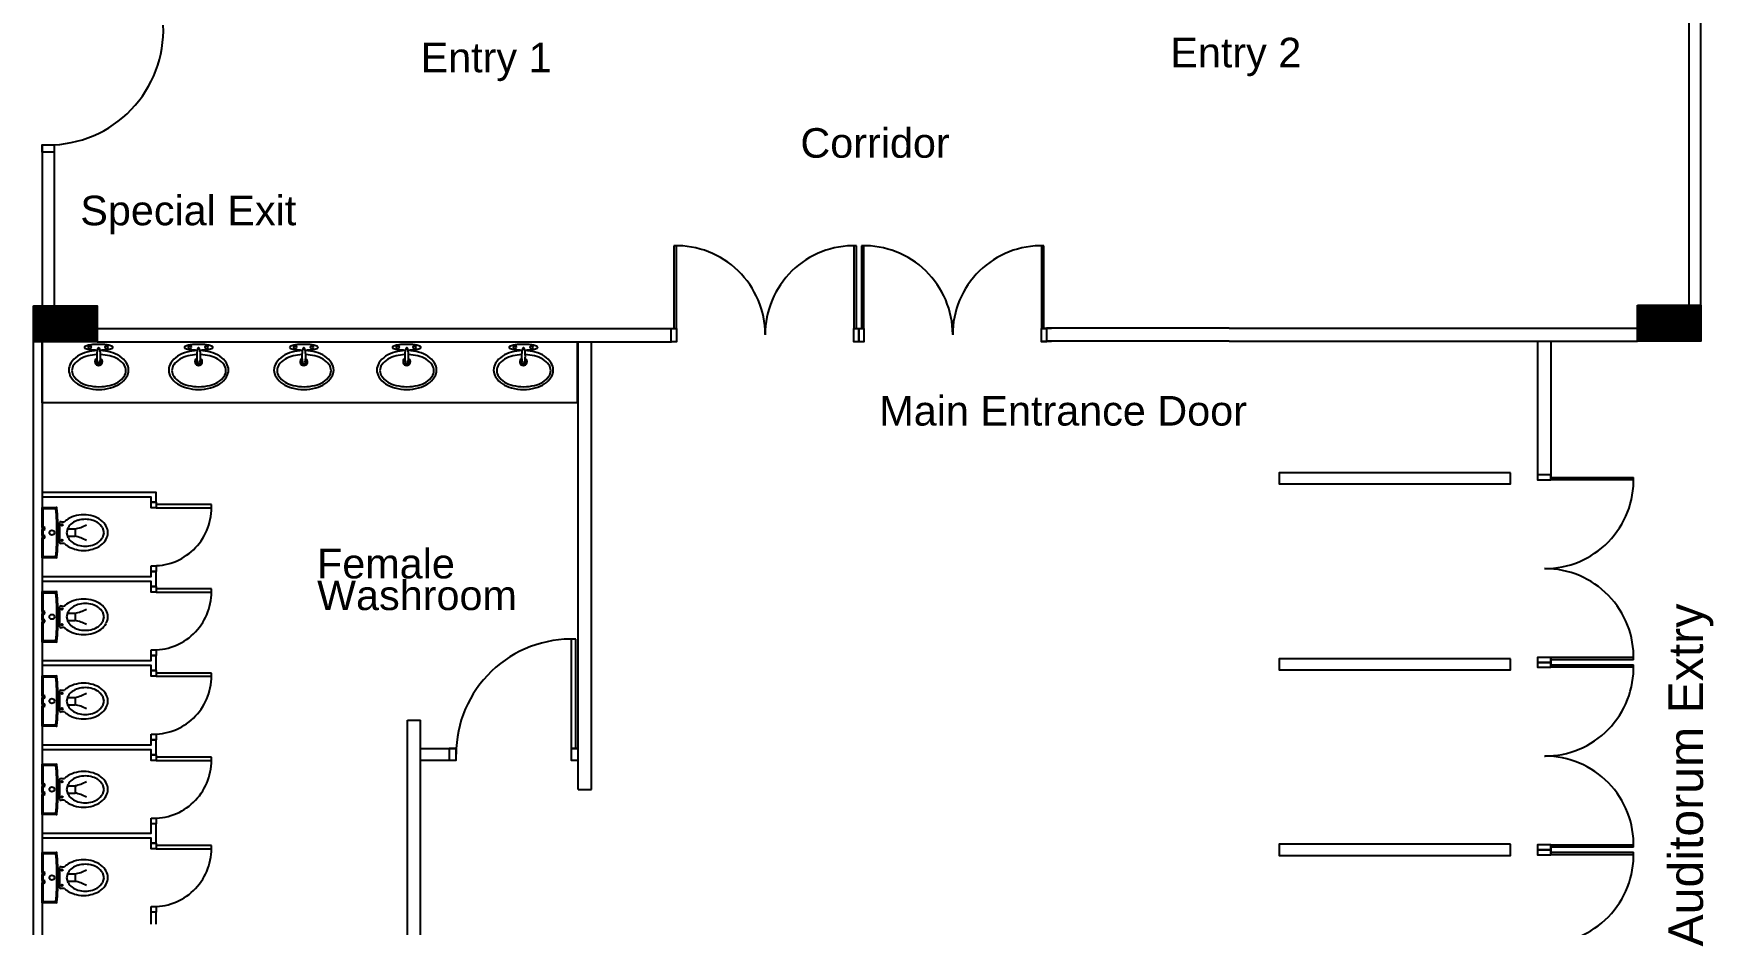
# Model space of a CAD drawing. Header units: inches. Extents: x -913 to 64634, y -1481 to 18188.
# Drawn here: x 667 to 1178, y 3251 to 3522 of the extents above; entities that cross this region are included whole.
import ezdxf

# ---------------------------------------------------------------- set-up
doc = ezdxf.new("R2010")
doc.units = ezdxf.units.IN
doc.header["$MEASUREMENT"] = 0
doc.linetypes.add('HIDDEN', pattern=[9.525, 6.35, -3.175])
for name, color, linetype in [('02', 1, 'Continuous'), ('ARQ-ALV', 3, 'Continuous'), ('Column', 6, 'Continuous'), ('Door', 130, 'Continuous'), ('SB Wire', 11, 'Continuous'), ('Sofa Washroom', 8, 'Continuous'), ('Text', 7, 'Continuous'), ('Wall', 150, 'Continuous'), ('Washroom wall', 244, 'Continuous')]:
    doc.layers.add(name, color=color, linetype=linetype)
doc.styles.get("Standard").update_dxf_attribs({"font": 'arial.ttf'})

# ---------------------------------------------------------------- blocks, each defined once
blk = doc.blocks.new('15PLAV01')
for points in [[(-12.2, 1.77, 0.142413), (-11.37, -1.08, 0.107169), (-8.62, -3.86, 0.078677), (-4.85, -5.55, 0.066056), (0.01, -6.19, 0.066056), (4.87, -5.55, 0.078677), (8.64, -3.86, 0.107169), (11.39, -1.08, 0.142413), (12.22, 1.77, 0.142413), (11.39, 4.62, 0.107169), (8.64, 7.4, 0.078677), (4.87, 9.09, 0.058254), (0.59, 9.72, 0.058254)], [(-0.57, 9.72, 0.058254), (-4.85, 9.09, 0.078677), (-8.62, 7.4, 0.107169), (-11.37, 4.62, 0.142413), (-12.2, 1.77)], [(-10.92, 1.51, 0.152986), (-10.2, -0.8, 0.106898), (-7.69, -3.14, 0.074008), (-4.31, -4.53, 0.060597), (0.12, -5.07, 0.060597), (4.54, -4.53, 0.074008), (7.92, -3.14, 0.106898), (10.43, -0.8, 0.152986), (11.16, 1.51, 0.152986), (10.43, 3.83, 0.106898), (7.92, 6.16, 0.074008), (4.54, 7.55, 0.05164), (0.77, 8.08, 0.05164)], [(-0.76, 8.07, 0.048749), (-4.31, 7.55, 0.074008), (-7.69, 6.16, 0.106898), (-10.2, 3.83, 0.152986), (-10.92, 1.51)], [(0.54, 9.94, 0.016127), (2.42, 10.04, 0.028693), (4.14, 10.28, 0.063192), (5.65, 10.78, 0.287816), (5.85, 11.1, 0.287816), (5.65, 11.42, 0.063192), (4.14, 11.93, 0.028693), (2.42, 12.17, 0.020666), (0.01, 12.27, 0.020666), (-2.4, 12.17, 0.028693), (-4.12, 11.93, 0.063192), (-5.63, 11.42, 0.287816), (-5.83, 11.1, 0.287816)], [(-5.83, 11.1, 0.287816), (-5.63, 10.78, 0.063192), (-4.12, 10.28, 0.028693), (-2.4, 10.04, 0.016127), (-0.52, 9.94, 0.016127)]]:
    blk.add_lwpolyline(points, format="xyb")
blk.add_lwpolyline([(0.01, 10.84, 0.272053), (-0.21, 10.72, 0.070491), (-0.54, 9.86, 0.032887), (-0.7, 8.86, 0.023829), (-0.77, 7.47, 0.023829), (-0.7, 6.09, 0.032887), (-0.54, 5.09, 0.070491), (-0.21, 4.23, 0.272053), (0.01, 4.1, 0.272053), (0.23, 4.23, 0.070491), (0.56, 5.09, 0.032887), (0.72, 6.09, 0.023829), (0.79, 7.47, 0.023829), (0.72, 8.86, 0.032887), (0.56, 9.86, 0.070491), (0.23, 10.72, 0.272053)], format="xyb", close=True)
for centre in [(-3.57, 11.12), (3.25, 11.12)]:
    blk.add_circle(centre, 0.583)
for radius, start, end in [(1.51, 119.12506, 60.33404), (1.3, 123.61277, 55.736)]:
    blk.add_arc((0, 5.14), radius, start, end)

msp = doc.modelspace()

# ---------------------------------------------------------------- hatches: boundary and pattern name
at = {"layer": 'SB Wire', "linetype": 'HIDDEN'}
h = msp.add_hatch(dxfattribs=at)
h.set_pattern_fill('ANSI31', color=6)
h.set_pattern_definition([(45, (-5716.51278, -9336.5), (-0.0883883476, 0.0883883476), [])])
h.paths.add_polyline_path([(686.1, 2999.05), (686.1, 3009.97), (666.78, 3009.97), (666.78, 2999.05)])
h.paths.add_polyline_path([(824.79, 2999.05), (844.11, 2999.05), (844.11, 3009.97), (824.79, 3009.97)])
h.paths.add_polyline_path([(969.69, 3009.97), (969.69, 2999.05), (989, 2999.05), (989, 3009.97)])
h.paths.add_polyline_path([(1154.56, 3009.9), (1154.56, 2998.99), (1173.87, 2998.99), (1173.87, 3009.9)])
h.paths.add_polyline_path([(1154.52, 3428.19), (1173.84, 3428.19), (1173.84, 3439.1), (1154.52, 3439.1)])
h.paths.add_polyline_path([(686.1, 3428.03), (686.1, 3438.95), (666.78, 3438.95), (666.78, 3428.03)])

# ---------------------------------------------------------------- linework, layer by layer
at = {"layer": '02'}
for points in [[(720.85, 3378.44), (704.02, 3378.44), (704.02, 3377.48), (720.88, 3377.48)], [(720.85, 3352.82), (704.02, 3352.82), (704.02, 3351.86), (720.88, 3351.86)], [(720.85, 3327.2), (704.02, 3327.2), (704.02, 3326.25), (720.88, 3326.25)], [(720.85, 3301.58), (704.02, 3301.58), (704.02, 3300.63), (720.88, 3300.63)], [(720.85, 3274.71), (704.02, 3274.71), (704.02, 3273.76), (720.88, 3273.76)]]:
    msp.add_lwpolyline(points, dxfattribs=at)
at = {"layer": 'ARQ-ALV'}
msp.add_line((832.45, 3300.69), (832.45, 3304.29), dxfattribs=at)
at = {"layer": 'Column'}
for points in [[(666.78, 3438.95), (686.1, 3438.95), (686.1, 3428.03), (666.78, 3428.03)], [(1154.52, 3439.1), (1173.84, 3439.1), (1173.84, 3428.19), (1154.52, 3428.19)]]:
    msp.add_lwpolyline(points, close=True, dxfattribs=at)
at = {"layer": 'Door'}
for p, q in [((1126.26, 3358.98), (1126.52, 3358.98)), ((1126.26, 3301.94), (1126.52, 3301.94))]:
    msp.add_line(p, q, dxfattribs=at)
for points in [[(673.02, 3487.88), (673.02, 3485.74), (669.41, 3485.74), (669.41, 3487.88)], [(860.73, 3432.02), (862.26, 3432.02), (862.26, 3428.02), (860.73, 3428.02)], [(916.26, 3432.02), (917.78, 3432.02), (917.78, 3428.02), (916.26, 3428.02)], [(917.78, 3432.02), (919.3, 3432.02), (919.3, 3428.02), (917.78, 3428.02)], [(973.3, 3432.02), (974.82, 3432.02), (974.82, 3428.02), (973.3, 3428.02)], [(1115.92, 3388.17), (1045.56, 3388.17), (1045.56, 3384.75), (1115.92, 3384.75)], [(1128.19, 3385.98), (1128.19, 3387.5), (1124.19, 3387.5), (1124.19, 3385.98)], [(702.5, 3379.2), (704.02, 3379.2), (704.02, 3377.48), (702.5, 3377.48)], [(702.5, 3359.86), (704.02, 3359.86), (704.02, 3358.14), (702.5, 3358.14)], [(702.5, 3353.58), (704.02, 3353.58), (704.02, 3351.86), (702.5, 3351.86)], [(702.5, 3334.24), (704.02, 3334.24), (704.02, 3332.53), (702.5, 3332.53)], [(1115.92, 3331.57), (1045.56, 3331.57), (1045.56, 3328.15), (1115.92, 3328.15)], [(1128.19, 3330.46), (1128.19, 3331.98), (1124.19, 3331.98), (1124.19, 3330.46)], [(702.5, 3327.96), (704.02, 3327.96), (704.02, 3326.25), (702.5, 3326.25)], [(1128.19, 3328.94), (1128.19, 3330.46), (1124.19, 3330.46), (1124.19, 3328.94)], [(702.5, 3308.62), (704.02, 3308.62), (704.02, 3306.91), (702.5, 3306.91)], [(702.5, 3302.34), (704.02, 3302.34), (704.02, 3300.63), (702.5, 3300.63)], [(795.27, 3304.29), (793.12, 3304.29), (793.12, 3300.68), (795.27, 3300.68)], [(832.45, 3304.29), (830.31, 3304.29), (830.31, 3300.68), (832.45, 3300.68)], [(702.5, 3283), (704.02, 3283), (704.02, 3281.29), (702.5, 3281.29)], [(702.5, 3275.47), (704.02, 3275.47), (704.02, 3273.76), (702.5, 3273.76)], [(1115.92, 3275.12), (1045.56, 3275.12), (1045.56, 3271.7), (1115.92, 3271.7)], [(1128.19, 3273.41), (1128.19, 3274.94), (1124.19, 3274.94), (1124.19, 3273.41)], [(1128.19, 3271.89), (1128.19, 3273.41), (1124.19, 3273.41), (1124.19, 3271.89)], [(702.5, 3256.13), (704.02, 3256.13), (704.02, 3254.42), (702.5, 3254.42)]]:
    msp.add_lwpolyline(points, close=True, dxfattribs=at)
for points in [[(861.49, 3457.21), (861.49, 3432.02), (862.26, 3432.02), (862.26, 3457.22)], [(916.26, 3457.22), (916.26, 3432.02), (917.02, 3432.02), (917.02, 3457.21)], [(918.54, 3457.21), (918.54, 3432.02), (919.31, 3432.02), (919.31, 3457.22)], [(973.3, 3457.22), (973.3, 3432.02), (974.07, 3432.02), (974.07, 3457.21)], [(1153.39, 3385.98), (1128.19, 3385.98), (1128.19, 3386.75), (1153.38, 3386.75)], [(830.31, 3337.53), (830.31, 3304.29), (831.73, 3304.29), (831.73, 3337.5)], [(1153.38, 3331.22), (1128.19, 3331.22), (1128.19, 3331.99), (1153.39, 3331.99)], [(1153.39, 3328.94), (1128.19, 3328.94), (1128.19, 3329.7), (1153.38, 3329.7)], [(1153.38, 3274.17), (1128.19, 3274.17), (1128.19, 3274.94), (1153.39, 3274.94)], [(1153.39, 3271.89), (1128.19, 3271.89), (1128.19, 3272.66), (1153.38, 3272.66)]]:
    msp.add_lwpolyline(points, dxfattribs=at)
for centre, radius, start, end in [((671.21, 3522.92), 35.04, 270, 2.3291), ((862.26, 3430.22), 27, 0, 91.6158), ((916.26, 3430.22), 27, 88.3721, 180.2743), ((919.3, 3430.22), 27, 0, 91.6158), ((973.3, 3430.22), 27, 88.3721, 180.2743), ((1126.39, 3385.98), 27, 269.7257, 1.6279), ((703.26, 3377.48), 17.62, 270, 3.1106), ((1126.39, 3331.98), 27, 358.3842, 90), ((703.26, 3351.86), 17.62, 270, 3.1106), ((830.31, 3302.49), 35.04, 87.6709, 180), ((703.26, 3326.25), 17.62, 270, 3.1106), ((1126.39, 3328.94), 27, 269.7257, 1.6279), ((703.26, 3300.63), 17.62, 270, 3.1106), ((1126.39, 3274.94), 27, 358.3842, 90), ((703.26, 3273.76), 17.62, 270, 3.1106), ((1126.39, 3271.89), 27, 269.7257, 1.6279)]:
    msp.add_arc(centre, radius, start, end, dxfattribs=at)
at = {"layer": 'Sofa Washroom'}
for p, q in [((669.41, 3377.59), (673.66, 3377.59)), ((669.41, 3371.52), (669.41, 3377.59)), ((669.73, 3377.27), (673.43, 3377.27)), ((669.73, 3371.71), (669.73, 3377.27)), ((669.41, 3376.84), (669.73, 3376.84)), ((669.41, 3376.24), (669.73, 3376.24)), ((669.41, 3373.23), (669.73, 3373.23)), ((669.41, 3372.63), (669.73, 3372.63)), ((674.64, 3372.99), (674.64, 3366.86)), ((669.85, 3371.26), (669.41, 3371.52)), ((669.41, 3370.84), (669.85, 3371.11)), ((669.41, 3369.01), (669.41, 3370.84)), ((669.85, 3368.74), (669.41, 3369.01)), ((669.41, 3368.33), (669.85, 3368.59)), ((669.41, 3362.25), (669.41, 3368.33)), ((669.41, 3367.22), (669.73, 3367.22)), ((670.16, 3371.46), (669.73, 3371.71)), ((669.73, 3370.65), (670.16, 3370.91)), ((669.73, 3369.2), (669.73, 3370.65)), ((670.16, 3368.94), (669.73, 3369.2)), ((669.73, 3368.13), (670.16, 3368.39)), ((669.73, 3362.58), (669.73, 3368.13)), ((669.85, 3371.11), (669.85, 3371.26)), ((669.85, 3368.59), (669.85, 3368.74)), ((670.16, 3370.91), (670.16, 3371.46)), ((670.16, 3368.39), (670.16, 3368.94)), ((674.22, 3370.73), (674.22, 3369.92)), ((674.28, 3370.73), (674.22, 3370.73)), ((674.22, 3369.92), (674.22, 3369.11)), ((674.22, 3369.11), (674.28, 3369.11)), ((674.28, 3369.92), (674.28, 3370.73)), ((674.64, 3370.67), (674.28, 3370.67)), ((674.28, 3369.11), (674.28, 3369.92)), ((674.64, 3369.18), (674.28, 3369.18)), ((676.85, 3369.91), (677.25, 3371.4)), ((677.25, 3368.42), (676.85, 3369.91)), ((677.15, 3371.04), (679.38, 3371.04)), ((677.15, 3368.81), (679.38, 3368.81)), ((679.38, 3371.04), (679.38, 3368.81)), ((687.74, 3371.4), (688.14, 3369.91)), ((688.14, 3369.91), (687.74, 3368.42)), ((669.41, 3366.62), (669.73, 3366.62)), ((669.41, 3363.61), (669.73, 3363.61)), ((669.41, 3363.01), (669.73, 3363.01)), ((673.66, 3362.25), (669.41, 3362.25)), ((673.43, 3362.58), (669.73, 3362.58)), ((669.41, 3351.98), (673.66, 3351.98)), ((669.41, 3345.9), (669.41, 3351.98)), ((669.73, 3351.65), (673.43, 3351.65)), ((669.73, 3346.1), (669.73, 3351.65)), ((669.41, 3351.22), (669.73, 3351.22)), ((669.41, 3350.62), (669.73, 3350.62)), ((669.41, 3347.61), (669.73, 3347.61)), ((669.41, 3347.01), (669.73, 3347.01)), ((674.64, 3347.37), (674.64, 3341.24)), ((669.85, 3345.64), (669.41, 3345.9)), ((669.41, 3345.22), (669.85, 3345.49)), ((669.41, 3343.39), (669.41, 3345.22)), ((669.85, 3343.12), (669.41, 3343.39)), ((669.41, 3342.71), (669.85, 3342.97)), ((669.41, 3336.64), (669.41, 3342.71)), ((669.41, 3341.6), (669.73, 3341.6)), ((670.16, 3345.84), (669.73, 3346.1)), ((669.73, 3345.03), (670.16, 3345.29)), ((669.73, 3343.58), (669.73, 3345.03)), ((670.16, 3343.32), (669.73, 3343.58)), ((669.73, 3342.52), (670.16, 3342.77)), ((669.73, 3336.96), (669.73, 3342.52)), ((669.85, 3345.49), (669.85, 3345.64)), ((669.85, 3342.97), (669.85, 3343.12)), ((670.16, 3345.29), (670.16, 3345.84)), ((670.16, 3342.77), (670.16, 3343.32)), ((674.22, 3345.12), (674.22, 3344.31)), ((674.28, 3345.12), (674.22, 3345.12)), ((674.22, 3344.31), (674.22, 3343.5)), ((674.22, 3343.5), (674.28, 3343.5)), ((674.28, 3344.31), (674.28, 3345.12)), ((674.64, 3345.05), (674.28, 3345.05)), ((674.28, 3343.5), (674.28, 3344.31)), ((674.64, 3343.56), (674.28, 3343.56)), ((676.85, 3344.29), (677.25, 3345.78)), ((677.25, 3342.8), (676.85, 3344.29)), ((677.15, 3345.42), (679.38, 3345.42)), ((677.15, 3343.19), (679.38, 3343.19)), ((679.38, 3345.42), (679.38, 3343.19)), ((687.74, 3345.78), (688.14, 3344.29)), ((688.14, 3344.29), (687.74, 3342.8)), ((669.41, 3341), (669.73, 3341)), ((669.41, 3337.99), (669.73, 3337.99)), ((669.41, 3337.39), (669.73, 3337.39)), ((673.66, 3336.64), (669.41, 3336.64)), ((673.43, 3336.96), (669.73, 3336.96)), ((669.41, 3326.36), (673.66, 3326.36)), ((669.41, 3320.29), (669.41, 3326.36)), ((669.73, 3326.04), (673.43, 3326.04)), ((669.73, 3320.48), (669.73, 3326.04)), ((669.41, 3325.61), (669.73, 3325.61)), ((669.41, 3325), (669.73, 3325)), ((669.41, 3322), (669.73, 3322)), ((669.41, 3321.39), (669.73, 3321.39)), ((674.64, 3321.75), (674.64, 3315.63)), ((669.85, 3320.02), (669.41, 3320.29)), ((669.41, 3319.61), (669.85, 3319.87)), ((669.41, 3317.77), (669.41, 3319.61)), ((669.85, 3317.51), (669.41, 3317.77)), ((669.41, 3317.09), (669.85, 3317.35)), ((669.41, 3311.02), (669.41, 3317.09)), ((669.41, 3315.98), (669.73, 3315.98)), ((670.16, 3320.22), (669.73, 3320.48)), ((669.73, 3319.41), (670.16, 3319.67)), ((669.73, 3317.96), (669.73, 3319.41)), ((670.16, 3317.7), (669.73, 3317.96)), ((669.73, 3316.9), (670.16, 3317.15)), ((669.73, 3311.34), (669.73, 3316.9)), ((669.85, 3319.87), (669.85, 3320.02)), ((669.85, 3317.35), (669.85, 3317.51)), ((670.16, 3319.67), (670.16, 3320.22)), ((670.16, 3317.15), (670.16, 3317.7)), ((674.22, 3319.5), (674.22, 3318.69)), ((674.28, 3319.5), (674.22, 3319.5)), ((674.22, 3318.69), (674.22, 3317.88)), ((674.22, 3317.88), (674.28, 3317.88)), ((674.28, 3318.69), (674.28, 3319.5)), ((674.64, 3319.43), (674.28, 3319.43)), ((674.28, 3317.88), (674.28, 3318.69)), ((674.64, 3317.94), (674.28, 3317.94)), ((676.85, 3318.68), (677.25, 3320.16)), ((677.25, 3317.19), (676.85, 3318.68)), ((677.15, 3319.81), (679.38, 3319.81)), ((677.15, 3317.57), (679.38, 3317.57)), ((679.38, 3319.81), (679.38, 3317.57)), ((687.74, 3320.16), (688.14, 3318.68)), ((688.14, 3318.68), (687.74, 3317.19)), ((669.41, 3315.38), (669.73, 3315.38)), ((669.41, 3312.37), (669.73, 3312.37)), ((669.41, 3311.77), (669.73, 3311.77)), ((673.66, 3311.02), (669.41, 3311.02)), ((673.43, 3311.34), (669.73, 3311.34)), ((669.41, 3299.49), (673.66, 3299.49)), ((669.41, 3293.41), (669.41, 3299.49)), ((669.41, 3298.73), (669.73, 3298.73)), ((669.41, 3298.13), (669.73, 3298.13)), ((669.41, 3295.12), (669.73, 3295.12)), ((669.73, 3299.16), (673.43, 3299.16)), ((669.73, 3293.61), (669.73, 3299.16)), ((669.41, 3294.52), (669.73, 3294.52)), ((669.85, 3293.15), (669.41, 3293.41)), ((669.41, 3292.73), (669.85, 3293)), ((669.41, 3290.9), (669.41, 3292.73)), ((669.85, 3290.64), (669.41, 3290.9)), ((669.41, 3290.22), (669.85, 3290.48)), ((669.41, 3284.15), (669.41, 3290.22)), ((670.16, 3293.35), (669.73, 3293.61)), ((669.73, 3292.54), (670.16, 3292.8)), ((669.73, 3291.09), (669.73, 3292.54)), ((670.16, 3290.83), (669.73, 3291.09)), ((669.73, 3290.03), (670.16, 3290.28)), ((669.73, 3284.47), (669.73, 3290.03)), ((669.85, 3293), (669.85, 3293.15)), ((669.85, 3290.48), (669.85, 3290.64)), ((670.16, 3292.8), (670.16, 3293.35)), ((670.16, 3290.28), (670.16, 3290.83)), ((674.22, 3292.63), (674.22, 3291.82)), ((674.28, 3292.63), (674.22, 3292.63)), ((674.22, 3291.82), (674.22, 3291.01)), ((674.22, 3291.01), (674.28, 3291.01)), ((674.28, 3291.82), (674.28, 3292.63)), ((674.64, 3292.56), (674.28, 3292.56)), ((674.28, 3291.01), (674.28, 3291.82)), ((674.64, 3291.07), (674.28, 3291.07)), ((674.64, 3294.88), (674.64, 3288.75)), ((676.85, 3291.8), (677.25, 3293.29)), ((677.25, 3290.32), (676.85, 3291.8)), ((677.15, 3292.93), (679.38, 3292.93)), ((677.15, 3290.7), (679.38, 3290.7)), ((679.38, 3292.93), (679.38, 3290.7)), ((687.74, 3293.29), (688.14, 3291.8)), ((688.14, 3291.8), (687.74, 3290.32)), ((669.41, 3289.11), (669.73, 3289.11)), ((669.41, 3288.51), (669.73, 3288.51)), ((669.41, 3285.5), (669.73, 3285.5)), ((669.41, 3284.9), (669.73, 3284.9)), ((673.66, 3284.15), (669.41, 3284.15)), ((673.43, 3284.47), (669.73, 3284.47)), ((669.41, 3272.61), (673.66, 3272.61)), ((669.41, 3266.54), (669.41, 3272.61)), ((669.41, 3271.86), (669.73, 3271.86)), ((669.41, 3271.26), (669.73, 3271.26)), ((669.73, 3272.29), (673.43, 3272.29)), ((669.73, 3266.74), (669.73, 3272.29)), ((669.41, 3268.25), (669.73, 3268.25)), ((669.41, 3267.65), (669.73, 3267.65)), ((669.85, 3266.28), (669.41, 3266.54)), ((669.41, 3265.86), (669.85, 3266.13)), ((669.41, 3264.03), (669.41, 3265.86)), ((670.16, 3266.48), (669.73, 3266.74)), ((669.73, 3265.67), (670.16, 3265.93)), ((669.73, 3264.22), (669.73, 3265.67)), ((669.85, 3266.13), (669.85, 3266.28)), ((670.16, 3265.93), (670.16, 3266.48)), ((674.22, 3265.75), (674.22, 3264.95)), ((674.28, 3265.75), (674.22, 3265.75)), ((674.22, 3264.95), (674.22, 3264.14)), ((674.28, 3264.95), (674.28, 3265.75)), ((674.64, 3265.69), (674.28, 3265.69)), ((674.28, 3264.14), (674.28, 3264.95)), ((674.64, 3268.01), (674.64, 3261.88)), ((676.85, 3264.93), (677.25, 3266.42)), ((677.25, 3263.44), (676.85, 3264.93)), ((677.15, 3266.06), (679.38, 3266.06)), ((679.38, 3266.06), (679.38, 3263.83)), ((687.74, 3266.42), (688.14, 3264.93)), ((688.14, 3264.93), (687.74, 3263.44)), ((669.85, 3263.76), (669.41, 3264.03)), ((669.41, 3263.35), (669.85, 3263.61)), ((669.41, 3257.28), (669.41, 3263.35)), ((669.41, 3262.24), (669.73, 3262.24)), ((669.41, 3261.64), (669.73, 3261.64)), ((670.16, 3263.96), (669.73, 3264.22)), ((669.73, 3263.15), (670.16, 3263.41)), ((669.73, 3257.6), (669.73, 3263.15)), ((669.85, 3263.61), (669.85, 3263.76)), ((670.16, 3263.41), (670.16, 3263.96)), ((674.22, 3264.14), (674.28, 3264.14)), ((674.64, 3264.2), (674.28, 3264.2)), ((677.15, 3263.83), (679.38, 3263.83)), ((669.41, 3258.63), (669.73, 3258.63)), ((669.41, 3258.03), (669.73, 3258.03)), ((673.66, 3257.28), (669.41, 3257.28)), ((673.43, 3257.6), (669.73, 3257.6))]:
    msp.add_line(p, q, dxfattribs=at)
at = {"layer": 'Sofa Washroom', "ltscale": 3}
msp.add_lwpolyline([(832.1, 3428.03), (832.1, 3409.44), (669.41, 3409.44), (669.41, 3428.03)], dxfattribs=at)
at = {"layer": 'Sofa Washroom'}
for centre, radius in [((675.42, 3372.28), 0.244), ((672.36, 3369.92), 0.754), ((675.42, 3367.57), 0.244), ((675.42, 3346.66), 0.244), ((672.36, 3344.31), 0.754), ((675.42, 3341.95), 0.244), ((675.42, 3321.04), 0.244), ((672.36, 3318.69), 0.754), ((675.42, 3316.33), 0.244), ((672.36, 3291.82), 0.754), ((675.42, 3294.17), 0.244), ((675.42, 3289.46), 0.244), ((672.36, 3264.95), 0.754), ((675.42, 3267.3), 0.244), ((675.42, 3262.59), 0.244)]:
    msp.add_circle(centre, radius, dxfattribs=at)
for centre, radius, start, end in [((673.43, 3377.11), 0.166, 4.9598, 90), ((590.45, 3369.91), 83.45, 0.0124, 4.9598), ((673.66, 3377.36), 0.234, 5.1196, 90), ((590.45, 3369.91), 83.77, 0.0124, 5.1196), ((675.29, 3372.43), 0.857, 101.5708, 139.4951), ((675.79, 3376.28), 3.08, 257.347, 276.9416), ((680.27, 3369.02), 5.87, 126.3045, 134.3819), ((681.32, 3367.59), 7.64, 106.9261, 126.3045), ((681.12, 3369.18), 4.46, 125.8906, 150.2127), ((681.95, 3368.04), 5.88, 106.6854, 125.8906), ((682.01, 3365.34), 10, 90, 106.9261), ((677.41, 3381.98), 11.11, 280.2243, 299.2062), ((682.5, 3366.22), 7.77, 90, 106.6854), ((682.01, 3365.34), 10, 73.0739, 90), ((682.5, 3366.22), 7.77, 73.3146, 90), ((683.04, 3368.04), 5.88, 54.1094, 73.3146), ((682.69, 3367.59), 7.64, 53.6955, 73.0739), ((683.87, 3369.18), 4.46, 29.7873, 54.1094), ((683.74, 3369.02), 5.87, 29.4139, 53.6955), ((685.35, 3369.92), 4.03, 0, 29.4139), ((590.45, 3369.94), 83.45, 355.0402, 359.9876), ((590.45, 3369.94), 83.77, 354.8804, 359.9876), ((675.29, 3367.42), 0.857, 220.5049, 258.4292), ((675.79, 3363.57), 3.08, 83.0584, 102.653), ((681.12, 3370.64), 4.46, 209.7873, 234.1094), ((681.95, 3371.79), 5.88, 234.1094, 253.3146), ((677.41, 3357.87), 11.11, 60.7938, 79.7757), ((683.04, 3371.79), 5.88, 286.6854, 305.8906), ((683.87, 3370.64), 4.46, 305.8906, 330.2127), ((683.74, 3370.83), 5.87, 306.3045, 330.5861), ((685.35, 3369.92), 4.03, 330.5861, 0), ((673.43, 3362.74), 0.166, 270, 355.0402), ((673.66, 3362.49), 0.234, 270, 354.8804), ((680.27, 3370.83), 5.87, 225.6181, 233.6955), ((681.32, 3372.26), 7.64, 233.6955, 253.0739), ((682.01, 3374.51), 10, 253.0739, 270), ((682.5, 3373.6), 7.77, 253.3146, 270), ((682.01, 3374.51), 10, 270, 286.9261), ((682.5, 3373.6), 7.77, 270, 286.6854), ((682.69, 3372.26), 7.64, 286.9261, 306.3045), ((673.43, 3351.49), 0.166, 4.9598, 90), ((590.45, 3344.29), 83.45, 0.0124, 4.9598), ((673.66, 3351.74), 0.234, 5.1196, 90), ((590.45, 3344.29), 83.77, 0.0124, 5.1196), ((675.29, 3346.81), 0.857, 101.5708, 139.4951), ((675.79, 3350.66), 3.08, 257.347, 276.9416), ((680.27, 3343.4), 5.87, 126.3045, 134.3819), ((681.32, 3341.97), 7.64, 106.9261, 126.3045), ((681.12, 3343.57), 4.46, 125.8906, 150.2127), ((681.95, 3342.42), 5.88, 106.6854, 125.8906), ((682.01, 3339.72), 10, 90, 106.9261), ((677.41, 3356.36), 11.11, 280.2243, 299.2062), ((682.5, 3340.61), 7.77, 90, 106.6854), ((682.01, 3339.72), 10, 73.0739, 90), ((682.5, 3340.61), 7.77, 73.3146, 90), ((683.04, 3342.42), 5.88, 54.1094, 73.3146), ((682.69, 3341.97), 7.64, 53.6955, 73.0739), ((683.87, 3343.57), 4.46, 29.7873, 54.1094), ((683.74, 3343.4), 5.87, 29.4139, 53.6955), ((685.35, 3344.31), 4.03, 0, 29.4139), ((590.45, 3344.32), 83.45, 355.0402, 359.9876), ((590.45, 3344.32), 83.77, 354.8804, 359.9876), ((675.29, 3341.8), 0.857, 220.5049, 258.4292), ((681.12, 3345.02), 4.46, 209.7873, 234.1094), ((681.95, 3346.17), 5.88, 234.1094, 253.3146), ((677.41, 3332.25), 11.11, 60.7938, 79.7757), ((683.04, 3346.17), 5.88, 286.6854, 305.8906), ((683.87, 3345.02), 4.46, 305.8906, 330.2127), ((683.74, 3345.21), 5.87, 306.3045, 330.5861), ((685.35, 3344.31), 4.03, 330.5861, 0), ((673.43, 3337.12), 0.166, 270, 355.0402), ((673.66, 3336.87), 0.234, 270, 354.8804), ((675.79, 3337.95), 3.08, 83.0584, 102.653), ((680.27, 3345.21), 5.87, 225.6181, 233.6955), ((681.32, 3346.64), 7.64, 233.6955, 253.0739), ((682.01, 3348.89), 10, 253.0739, 270), ((682.5, 3347.98), 7.77, 253.3146, 270), ((682.01, 3348.89), 10, 270, 286.9261), ((682.5, 3347.98), 7.77, 270, 286.6854), ((682.69, 3346.64), 7.64, 286.9261, 306.3045), ((673.43, 3325.87), 0.166, 4.9598, 90), ((590.45, 3318.67), 83.45, 0.0124, 4.9598), ((673.66, 3326.12), 0.234, 5.1196, 90), ((590.45, 3318.67), 83.77, 0.0124, 5.1196), ((675.29, 3321.19), 0.857, 101.5708, 139.4951), ((675.79, 3325.04), 3.08, 257.347, 276.9416), ((680.27, 3317.78), 5.87, 126.3045, 134.3819), ((681.32, 3316.36), 7.64, 106.9261, 126.3045), ((681.12, 3317.95), 4.46, 125.8906, 150.2127), ((681.95, 3316.8), 5.88, 106.6854, 125.8906), ((682.01, 3314.11), 10, 90, 106.9261), ((677.41, 3330.74), 11.11, 280.2243, 299.2062), ((682.5, 3314.99), 7.77, 90, 106.6854), ((682.01, 3314.11), 10, 73.0739, 90), ((682.5, 3314.99), 7.77, 73.3146, 90), ((683.04, 3316.8), 5.88, 54.1094, 73.3146), ((682.69, 3316.36), 7.64, 53.6955, 73.0739), ((683.87, 3317.95), 4.46, 29.7873, 54.1094), ((683.74, 3317.78), 5.87, 29.4139, 53.6955), ((685.35, 3318.69), 4.03, 0, 29.4139), ((590.45, 3318.71), 83.45, 355.0402, 359.9876), ((590.45, 3318.71), 83.77, 354.8804, 359.9876), ((675.29, 3316.18), 0.857, 220.5049, 258.4292), ((681.12, 3319.4), 4.46, 209.7873, 234.1094), ((681.95, 3320.55), 5.88, 234.1094, 253.3146), ((677.41, 3306.63), 11.11, 60.7938, 79.7757), ((683.04, 3320.55), 5.88, 286.6854, 305.8906), ((683.87, 3319.4), 4.46, 305.8906, 330.2127), ((683.74, 3319.59), 5.87, 306.3045, 330.5861), ((685.35, 3318.69), 4.03, 330.5861, 0), ((673.43, 3311.51), 0.166, 270, 355.0402), ((673.66, 3311.25), 0.234, 270, 354.8804), ((675.79, 3312.33), 3.08, 83.0584, 102.653), ((680.27, 3319.59), 5.87, 225.6181, 233.6955), ((681.32, 3321.02), 7.64, 233.6955, 253.0739), ((682.01, 3323.27), 10, 253.0739, 270), ((682.5, 3322.36), 7.77, 253.3146, 270), ((682.01, 3323.27), 10, 270, 286.9261), ((682.5, 3322.36), 7.77, 270, 286.6854), ((682.69, 3321.02), 7.64, 286.9261, 306.3045), ((673.43, 3299), 0.166, 4.9598, 90), ((590.45, 3291.8), 83.45, 0.0124, 4.9598), ((673.66, 3299.25), 0.234, 5.1196, 90), ((590.45, 3291.8), 83.77, 0.0124, 5.1196), ((675.29, 3294.32), 0.857, 101.5708, 139.4951), ((675.79, 3298.17), 3.08, 257.347, 276.9416), ((680.27, 3290.91), 5.87, 126.3045, 134.3819), ((681.32, 3289.48), 7.64, 106.9261, 126.3045), ((681.95, 3289.93), 5.88, 106.6854, 125.8906), ((682.01, 3287.23), 10, 90, 106.9261), ((682.5, 3288.12), 7.77, 90, 106.6854), ((682.01, 3287.23), 10, 73.0739, 90), ((682.5, 3288.12), 7.77, 73.3146, 90), ((683.04, 3289.93), 5.88, 54.1094, 73.3146), ((682.69, 3289.48), 7.64, 53.6955, 73.0739), ((683.74, 3290.91), 5.87, 29.4139, 53.6955), ((590.45, 3291.83), 83.45, 355.0402, 359.9876), ((590.45, 3291.83), 83.77, 354.8804, 359.9876), ((681.12, 3291.08), 4.46, 125.8906, 150.2127), ((681.12, 3292.53), 4.46, 209.7873, 234.1094), ((677.41, 3303.87), 11.11, 280.2243, 299.2062), ((677.41, 3279.76), 11.11, 60.7938, 79.7757), ((683.87, 3291.08), 4.46, 29.7873, 54.1094), ((683.87, 3292.53), 4.46, 305.8906, 330.2127), ((685.35, 3291.82), 4.03, 0, 29.4139), ((685.35, 3291.82), 4.03, 330.5861, 0), ((675.29, 3289.31), 0.857, 220.5049, 258.4292), ((675.79, 3285.46), 3.08, 83.0584, 102.653), ((680.27, 3292.72), 5.87, 225.6181, 233.6955), ((681.32, 3294.15), 7.64, 233.6955, 253.0739), ((681.95, 3293.68), 5.88, 234.1094, 253.3146), ((682.01, 3296.4), 10, 253.0739, 270), ((682.5, 3295.49), 7.77, 253.3146, 270), ((682.01, 3296.4), 10, 270, 286.9261), ((682.5, 3295.49), 7.77, 270, 286.6854), ((683.04, 3293.68), 5.88, 286.6854, 305.8906), ((682.69, 3294.15), 7.64, 286.9261, 306.3045), ((683.74, 3292.72), 5.87, 306.3045, 330.5861), ((673.43, 3284.63), 0.166, 270, 355.0402), ((673.66, 3284.38), 0.234, 270, 354.8804), ((673.43, 3272.13), 0.166, 4.9598, 90), ((590.45, 3264.93), 83.45, 0.0124, 4.9598), ((673.66, 3272.38), 0.234, 5.1196, 90), ((590.45, 3264.93), 83.77, 0.0124, 5.1196), ((681.32, 3262.61), 7.64, 106.9261, 126.3045), ((682.01, 3260.36), 10, 90, 106.9261), ((682.01, 3260.36), 10, 73.0739, 90), ((682.69, 3262.61), 7.64, 53.6955, 73.0739), ((590.45, 3264.96), 83.45, 355.0402, 359.9876), ((590.45, 3264.96), 83.77, 354.8804, 359.9876), ((675.29, 3267.45), 0.857, 101.5708, 139.4951), ((675.79, 3271.3), 3.08, 257.347, 276.9416), ((680.27, 3264.04), 5.87, 126.3045, 134.3819), ((681.12, 3264.21), 4.46, 125.8906, 150.2127), ((681.95, 3263.06), 5.88, 106.6854, 125.8906), ((677.41, 3277), 11.11, 280.2243, 299.2062), ((682.5, 3261.24), 7.77, 90, 106.6854), ((682.5, 3261.24), 7.77, 73.3146, 90), ((683.04, 3263.06), 5.88, 54.1094, 73.3146), ((683.87, 3264.21), 4.46, 29.7873, 54.1094), ((683.74, 3264.04), 5.87, 29.4139, 53.6955), ((685.35, 3264.95), 4.03, 0, 29.4139), ((685.35, 3264.95), 4.03, 330.5861, 0), ((675.29, 3262.44), 0.857, 220.5049, 258.4292), ((675.79, 3258.59), 3.08, 83.0584, 102.653), ((680.27, 3265.85), 5.87, 225.6181, 233.6955), ((681.32, 3267.28), 7.64, 233.6955, 253.0739), ((681.12, 3265.66), 4.46, 209.7873, 234.1094), ((681.95, 3266.81), 5.88, 234.1094, 253.3146), ((682.01, 3269.53), 10, 253.0739, 270), ((677.41, 3252.89), 11.11, 60.7938, 79.7757), ((682.5, 3268.62), 7.77, 253.3146, 270), ((682.01, 3269.53), 10, 270, 286.9261), ((682.5, 3268.62), 7.77, 270, 286.6854), ((683.04, 3266.81), 5.88, 286.6854, 305.8906), ((682.69, 3267.28), 7.64, 286.9261, 306.3045), ((683.87, 3265.66), 4.46, 305.8906, 330.2127), ((683.74, 3265.85), 5.87, 306.3045, 330.5861), ((673.43, 3257.76), 0.166, 270, 355.0402), ((673.66, 3257.51), 0.234, 270, 354.8804)]:
    msp.add_arc(centre, radius, start, end, dxfattribs=at)
at = {"layer": 'Wall'}
for p, q in [((1170.19, 3525.22), (1170.19, 3439.1)), ((1173.84, 3439.1), (1173.84, 3525.24)), ((669.41, 3487.88), (669.41, 3438.95)), ((673.02, 3485.74), (673.02, 3438.95)), ((666.78, 3009.97), (666.78, 3428.03)), ((669.41, 3428.03), (669.41, 3009.97)), ((686.1, 3432.03), (862.28, 3432.03)), ((686.1, 3428.03), (836.45, 3428.03)), ((832.45, 3291.79), (832.45, 3428.03)), ((836.45, 3291.79), (836.45, 3428.03)), ((836.45, 3428.03), (860.76, 3428.03)), ((889.23, 3432.03), (889.33, 3432.03)), ((946.26, 3432.19), (946.38, 3432.19)), ((973.32, 3432.19), (976.37, 3432.19)), ((973.32, 3428.19), (976.36, 3428.19)), ((1030.36, 3428.19), (974.84, 3428.19)), ((1030.36, 3432.19), (974.85, 3432.19)), ((1030.36, 3432.19), (1154.52, 3432.19)), ((1030.36, 3428.19), (1154.52, 3428.19)), ((1124.19, 3428.19), (1124.19, 3385.98)), ((1128.19, 3428.19), (1128.19, 3385.98)), ((1128.19, 3359.04), (1128.19, 3358.92)), ((1124.19, 3331.98), (1124.19, 3328.94)), ((1128.19, 3331.99), (1128.19, 3328.94)), ((780.45, 3312.82), (784.45, 3312.82)), ((780.45, 3188.24), (780.45, 3312.82)), ((784.45, 3188.24), (784.45, 3312.82)), ((784.45, 3304.27), (795.31, 3304.27)), ((784.45, 3300.69), (795.27, 3300.69)), ((784.45, 3300.69), (795.27, 3300.69)), ((830.31, 3304.27), (832.45, 3304.27)), ((830.31, 3300.69), (832.45, 3300.69)), ((830.31, 3300.69), (832.45, 3300.69)), ((1128.19, 3301.99), (1128.19, 3301.87)), ((1128.19, 3301.99), (1128.19, 3301.87)), ((832.45, 3291.79), (836.45, 3291.79)), ((1124.19, 3274.94), (1124.19, 3271.89)), ((1128.19, 3274.94), (1128.19, 3271.89))]:
    msp.add_line(p, q, dxfattribs=at)
at = {"layer": 'Washroom wall'}
for p, q in [((704, 3379.2), (702.5, 3379.2)), ((704, 3353.58), (702.5, 3353.58)), ((704, 3327.96), (702.5, 3327.96)), ((704, 3302.34), (702.5, 3302.34)), ((704, 3281.29), (702.5, 3281.29)), ((704, 3275.47), (702.5, 3275.47)), ((704, 3254.42), (702.5, 3254.42))]:
    msp.add_line(p, q, dxfattribs=at)
for points in [[(669.41, 3382.21), (704, 3382.21), (704, 3379.2)], [(702.5, 3379.2), (702.5, 3380.7), (669.41, 3380.7)], [(669.41, 3356.59), (702.5, 3356.59), (702.5, 3358.14), (704, 3358.14), (704, 3353.58)], [(702.5, 3353.58), (702.5, 3355.08), (669.41, 3355.08)], [(669.41, 3330.97), (702.5, 3330.97), (702.5, 3332.53), (704, 3332.53), (704, 3327.96)], [(702.5, 3327.96), (702.5, 3329.47), (669.41, 3329.47)], [(669.41, 3305.35), (702.5, 3305.35), (702.5, 3306.91), (704, 3306.91), (704, 3302.34)], [(702.5, 3302.34), (702.5, 3303.85), (669.41, 3303.85)], [(669.41, 3278.48), (702.5, 3278.48), (702.5, 3281.29)], [(704, 3281.29), (704, 3275.47)], [(702.5, 3275.47), (702.5, 3276.98), (669.41, 3276.98)], [(702.5, 3250.84), (702.5, 3254.42)], [(704, 3254.42), (704, 3250.84)]]:
    msp.add_lwpolyline(points, dxfattribs=at)

# ---------------------------------------------------------------- block references
at = {"layer": 'Sofa Washroom', "xscale": 0.7433397990951212, "yscale": 0.7433397990951212, "zscale": 0.7433397990951212}
for p in [(686.57, 3418.09), (716.97, 3418.09), (748.96, 3418.09), (780.25, 3418.09), (815.75, 3418.09)]:
    msp.add_blockref('15PLAV01', p, dxfattribs=at)

# ---------------------------------------------------------------- texts
at = {"layer": 'Text'}
for s, p in [('Entry 2', (1012.49, 3511.5)), ('Entry 1 ', (784.49, 3510)), ('Corridor', (899.99, 3484)), ('Special Exit', (680.99, 3463.45)), ('Main Entrance Door', (923.99, 3402.5)), ('Female ', (752.99, 3356)), ('Washroom', (752.99, 3346.36))]:
    msp.add_text(s, height=9, dxfattribs=at).set_placement(p)
msp.add_text('Auditorum Extry ', height=10.5, rotation=90, dxfattribs=at).set_placement((1174.49, 3244))

doc.saveas('drawing.dxf')
